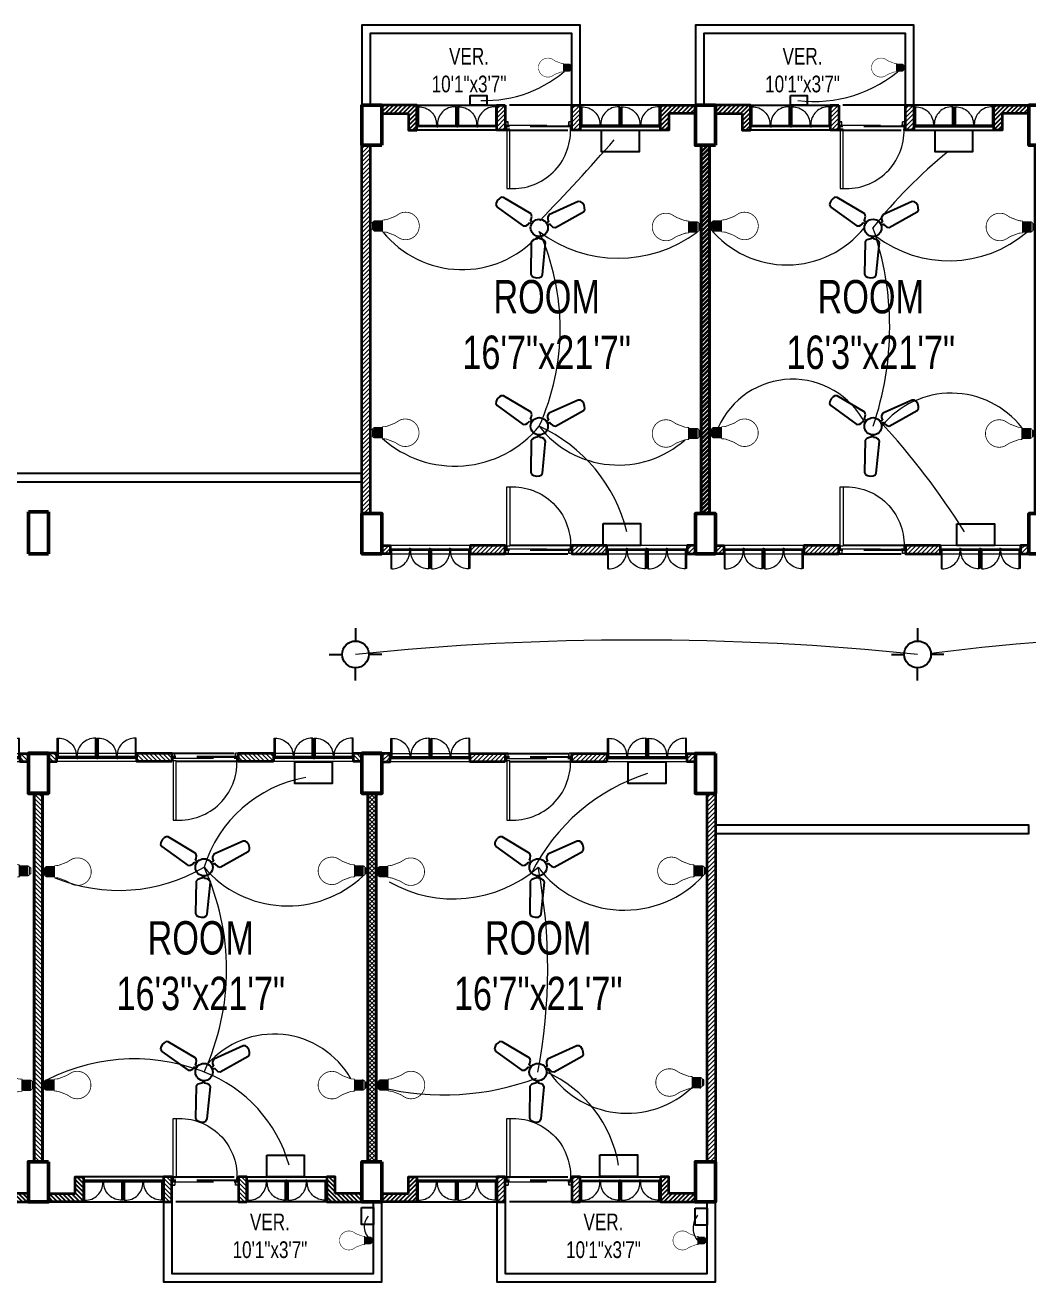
# Model space of a CAD drawing. Extents: x 0 to 3898, y 0 to 1781.
# Drawn here: x 1537 to 2138, y 0 to 754 of the extents above; entities that cross this region are included whole.
import ezdxf

# ---------------------------------------------------------------- set-up
doc = ezdxf.new("R2010")
doc.units = 0
doc.header["$LTSCALE"] = 10
doc.linetypes.add('DASHED2', pattern=[0.375, 0.25, -0.125])
for name, color, linetype, lineweight in [('A-TEXT', 7, 'Continuous', 5), ('ar-DOOR-WOOD', 44, 'Continuous', 0), ('column', 1, 'Continuous', 50), ('e conduit 1', 90, 'Continuous', 5), ('e conduit 2', 210, 'Continuous', 5), ('Main Wall', 250, 'Continuous', 13)]:
    doc.layers.add(name, color=color, linetype=linetype, lineweight=lineweight)
doc.layers.add('hatch brick', color=32, linetype='Continuous', lineweight=0, transparency=0.4)
doc.styles.add('SIMPLE', font='romantic.ttf')
pattern_1 = [(45, (0, 0), (-1.3258252147, 1.3258252147), [])]
pattern_2 = [(45, (-53853.5333, -18641.9185), (-1.325825215, 1.325825215), [])]
pattern_3 = [(45, (-1496551.3946, -132528.2005), (-1.3258252147, 1.3258252147), [])]

# ---------------------------------------------------------------- blocks, each defined once
blk = doc.blocks.new('DOOR_45')
at = {"layer": 'ar-DOOR-WOOD'}
for p, q in [((-11008.75, 15426.44), (-11008.75, 15424.44)), ((-10968.75, 15426.44), (-11008.75, 15426.44)), ((-10968.75, 15427.44), (-10963.75, 15427.44)), ((-10968.75, 15427.44), (-10968.75, 15426.44)), ((-10968.75, 15424.44), (-10968.75, 15426.44)), ((-10968.75, 15426.44), (-10966.75, 15426.44)), ((-10966.75, 15426.44), (-10966.75, 15425.44)), ((-10966.75, 15425.44), (-10963.75, 15425.44)), ((-10963.75, 15427.44), (-10963.75, 15425.44)), ((-11008.75, 15424.44), (-10968.75, 15424.44)), ((-10968.75, 15382.44), (-10968.75, 15383.44)), ((-10968.75, 15383.44), (-10966.75, 15383.44)), ((-10968.75, 15382.44), (-10963.75, 15382.44)), ((-10966.75, 15384.44), (-10963.75, 15384.44)), ((-10966.75, 15383.44), (-10966.75, 15384.44)), ((-10963.75, 15382.44), (-10963.75, 15384.44))]:
    blk.add_line(p, q, dxfattribs=at)
for points in [[(-10968.75, 15426.44), (-11008.75, 15426.44), (-11008.75, 15424.44), (-10968.75, 15424.44)], [(-10963.75, 15427.44), (-10968.75, 15427.44), (-10968.75, 15426.44), (-10966.75, 15426.44), (-10966.75, 15425.44), (-10963.75, 15425.44)], [(-10968.75, 15383.44), (-10968.75, 15382.44), (-10963.75, 15382.44), (-10963.75, 15384.44), (-10966.75, 15384.44), (-10966.75, 15383.44)]]:
    blk.add_lwpolyline(points, close=True, dxfattribs=at)
blk.add_arc((-10969.89, 15422.35), 38.92, 176.90834, 271.67702, dxfattribs=at)
blk = doc.blocks.new('DOOR_40')
at = {"layer": 'ar-DOOR-WOOD'}
for p, q in [((-11029.1, 15421.4), (-11064.1, 15421.4)), ((-11064.1, 15421.4), (-11064.1, 15419.4)), ((-11064.1, 15419.4), (-11029.1, 15419.4)), ((-11029.1, 15422.4), (-11024.1, 15422.4)), ((-11029.1, 15422.4), (-11029.1, 15421.4)), ((-11029.1, 15419.4), (-11029.1, 15421.4)), ((-11029.1, 15421.4), (-11027.1, 15421.4)), ((-11027.1, 15421.4), (-11027.1, 15420.4)), ((-11027.1, 15420.4), (-11024.1, 15420.4)), ((-11024.1, 15422.4), (-11024.1, 15420.4)), ((-11029.1, 15383.4), (-11027.1, 15383.4)), ((-11029.1, 15382.4), (-11029.1, 15383.4)), ((-11029.1, 15382.4), (-11024.1, 15382.4)), ((-11027.1, 15383.4), (-11027.1, 15384.4)), ((-11027.1, 15384.4), (-11024.1, 15384.4)), ((-11024.1, 15382.4), (-11024.1, 15384.4))]:
    blk.add_line(p, q, dxfattribs=at)
blk.add_arc((-11029.4, 15418.2), 34.8, 178.03, 270.3561, dxfattribs=at)
blk = doc.blocks.new('room 1')
h = blk.add_hatch()
h.set_pattern_fill('ANSI31', color=256, scale=15)
h.set_pattern_definition(pattern_1)
h.paths.add_polyline_path([(1498318.01, 133229.01), (1498318.01, 133219.01), (1498323.01, 133219.01), (1498323.01, 133234.01), (1498302.01, 133234.01), (1498302.01, 133229.01), (1498302.01, 133229.01)])
h = blk.add_hatch()
h.set_pattern_fill('ANSI31', color=256, scale=15)
h.set_pattern_definition(pattern_1)
h.paths.add_polyline_path([(1498474.01, 133229.01), (1498474.01, 133219.01), (1498469.01, 133219.01), (1498469.01, 133234.01), (1498490.01, 133234.01), (1498490.01, 133229.01), (1498490.01, 133229.01)])
at = {"layer": 'hatch brick'}
h = blk.add_hatch(dxfattribs=at)
h.set_pattern_fill('ANSI31', color=256, scale=15)
h.set_pattern_definition([(45, (69, 2), (-1.3258252147, 1.3258252147), [])])
h.paths.add_polyline_path([(1498376.01, 133234.01), (1498376.01, 133219.01), (1498376.01, 133219.01), (1498371.01, 133219.01), (1498371.01, 133234.01)])
h = blk.add_hatch(dxfattribs=at)
h.set_pattern_fill('ANSI31', color=256, scale=15)
h.set_pattern_definition([(45, (114, 2), (-1.3258252147, 1.3258252147), [])])
h.paths.add_polyline_path([(1498421.01, 133234.01), (1498421.01, 133219.01), (1498421.01, 133219.01), (1498416.01, 133219.01), (1498416.01, 133234.01)])
h = blk.add_hatch(dxfattribs=at)
h.set_pattern_fill('ANSI31', color=256, scale=15)
h.set_pattern_definition(pattern_1)
h.paths.add_polyline_path([(1498298.51, 132989.01), (1498293.51, 132989.01), (1498293.51, 133210.01), (1498298.51, 133210.01)])
h = blk.add_hatch(dxfattribs=at)
h.set_pattern_fill('ANSI31', color=256, scale=15)
h.set_pattern_definition(pattern_1)
h.paths.add_polyline_path([(1498493.51, 132989.01), (1498498.51, 132989.01), (1498498.51, 133210.01), (1498493.51, 133210.01)])
h = blk.add_hatch(dxfattribs=at)
h.set_pattern_fill('ANSI31', color=256, scale=15)
h.set_pattern_definition([(45, (-14.5, 0), (-1.3258252147, 1.3258252147), [])])
h.paths.add_polyline_path([(1498302.01, 132970.01), (1498307.01, 132970.01), (1498307.01, 132965.01), (1498302.01, 132965.01)])
h = blk.add_hatch(dxfattribs=at)
h.set_pattern_fill('ANSI31', color=256, scale=15)
h.set_pattern_definition([(45, (-5, -252), (-1.3258252147, 1.3258252147), [])])
h.paths.add_polyline_path([(1498376.01, 132970.01), (1498355.01, 132970.01), (1498355.01, 132965.01), (1498376.01, 132965.01)])
h = blk.add_hatch(dxfattribs=at)
h.set_pattern_fill('ANSI31', color=256, scale=15)
h.set_pattern_definition([(45, (1.2113, 4e-09), (-1.3258252147, 1.3258252147), [])])
h.paths.add_polyline_path([(1498437.01, 132970.01), (1498416.01, 132970.01), (1498416.01, 132965.01), (1498437.01, 132965.01)])
h = blk.add_hatch(dxfattribs=at)
h.set_pattern_fill('ANSI31', color=256, scale=15)
h.set_pattern_definition(pattern_1)
h.paths.add_polyline_path([(1498490.01, 132970.01), (1498485.01, 132970.01), (1498485.01, 132965.01), (1498490.01, 132965.01)])
for points in [[(1498323.01, 133234.01), (1498371.01, 133234.01), (1498371.01, 133219.01), (1498323.01, 133219.01)], [(1498469.01, 133234.01), (1498421.01, 133234.01), (1498421.01, 133219.01), (1498469.01, 133219.01)]]:
    blk.add_lwpolyline(points, close=True)
at = {"linetype": 'DASHED2', "ltscale": 15}
for points in [[(1498376.01, 133219.01), (1498416.01, 133219.01), (1498416.01, 133234.01), (1498376.01, 133234.01)], [(1498376.01, 132965.01), (1498416.01, 132965.01), (1498416.01, 132970.01), (1498376.01, 132970.01)]]:
    blk.add_lwpolyline(points, close=True, dxfattribs=at)
at = {"layer": 'Main Wall', "color": 1, "lineweight": 50}
for points in [[(1498302.01, 133210.01), (1498290.01, 133210.01), (1498290.01, 133234.01), (1498302.01, 133234.01), (1498302.01, 133210.01)], [(1498502.01, 133210.01), (1498490.01, 133210.01), (1498490.01, 133234.01), (1498502.01, 133234.01), (1498502.01, 133210.01)], [(1498302.01, 132965.01), (1498290.01, 132965.01), (1498290.01, 132989.01), (1498302.01, 132989.01), (1498302.01, 132965.01)], [(1498502.01, 132965.01), (1498490.01, 132965.01), (1498490.01, 132989.01), (1498502.01, 132989.01), (1498502.01, 132965.01)]]:
    blk.add_lwpolyline(points, dxfattribs=at)
at = {"layer": 'Main Wall', "lineweight": 35}
for points in [[(1498318.01, 133229.01), (1498318.01, 133219.01), (1498323.01, 133219.01), (1498323.01, 133234.01), (1498302.01, 133234.01), (1498302.01, 133229.01), (1498302.01, 133229.01), (1498302.01, 133229.01), (1498318.01, 133229.01)], [(1498474.01, 133229.01), (1498474.01, 133219.01), (1498469.01, 133219.01), (1498469.01, 133234.01), (1498490.01, 133234.01), (1498490.01, 133229.01), (1498490.01, 133229.01), (1498490.01, 133229.01), (1498474.01, 133229.01)], [(1498376.01, 132970.01), (1498376.01, 132970.01), (1498355.01, 132970.01), (1498355.01, 132965.01), (1498376.01, 132965.01), (1498376.01, 132970.01)]]:
    blk.add_lwpolyline(points, dxfattribs=at)
for points in [[(1498376.01, 133234.01), (1498376.01, 133219.01), (1498376.01, 133219.01), (1498376.01, 133219.01), (1498371.01, 133219.01), (1498371.01, 133234.01)], [(1498421.01, 133234.01), (1498421.01, 133219.01), (1498421.01, 133219.01), (1498421.01, 133219.01), (1498416.01, 133219.01), (1498416.01, 133234.01)], [(1498298.51, 132989.01), (1498293.51, 132989.01), (1498293.51, 133210.01), (1498298.51, 133210.01)], [(1498493.51, 132989.01), (1498498.51, 132989.01), (1498498.51, 133210.01), (1498493.51, 133210.01)], [(1498302.01, 132970.01), (1498307.01, 132970.01), (1498307.01, 132965.01), (1498302.01, 132965.01)], [(1498437.01, 132970.01), (1498416.01, 132970.01), (1498416.01, 132965.01), (1498437.01, 132965.01)], [(1498490.01, 132970.01), (1498485.01, 132970.01), (1498485.01, 132965.01), (1498490.01, 132965.01)]]:
    blk.add_lwpolyline(points, close=True, dxfattribs=at)
at = {"layer": 'Main Wall', "color": 150}
for points in [[(1498371.01, 133221.01), (1498323.61, 133221.01), (1498323.61, 133222.01), (1498371.01, 133222.01)], [(1498371.01, 133221.01), (1498323.61, 133221.01), (1498323.61, 133221.51), (1498371.01, 133221.51)], [(1498421.01, 133221.01), (1498468.41, 133221.01), (1498468.41, 133222.01), (1498421.01, 133222.01)], [(1498421.01, 133221.01), (1498468.41, 133221.01), (1498468.41, 133221.51), (1498421.01, 133221.51)], [(1498307.01, 132968.01), (1498354.41, 132968.01), (1498354.41, 132967.01), (1498307.01, 132967.01)], [(1498307.01, 132968.01), (1498354.41, 132968.01), (1498354.41, 132967.51), (1498307.01, 132967.51)], [(1498437.61, 132968.01), (1498484.41, 132968.01), (1498484.41, 132967.01), (1498437.61, 132967.01)], [(1498437.61, 132968.01), (1498484.41, 132968.01), (1498484.41, 132967.51), (1498437.61, 132967.51)]]:
    blk.add_lwpolyline(points, close=True, dxfattribs=at)
at = {"layer": 'Main Wall', "color": 150, "linetype": 'DASHED2', "ltscale": 10}
for points in [[(1498376.01, 133222.01), (1498416.01, 133222.01), (1498416.01, 133221.01), (1498376.01, 133221.01)], [(1498376.01, 133222.01), (1498416.01, 133222.01), (1498416.01, 133221.51), (1498376.01, 133221.51)], [(1498376.01, 132968.01), (1498416.01, 132968.01), (1498416.01, 132967.01), (1498376.01, 132967.01)], [(1498376.01, 132968.01), (1498416.01, 132968.01), (1498416.01, 132967.51), (1498376.01, 132967.51)]]:
    blk.add_lwpolyline(points, close=True, dxfattribs=at)
at = {"layer": 'Main Wall'}
for points in [[(1498307.01, 132965.01), (1498355.01, 132965.01), (1498355.01, 132970.01), (1498307.01, 132970.01)], [(1498437.01, 132965.01), (1498485.01, 132965.01), (1498485.01, 132970.01), (1498437.01, 132970.01)]]:
    blk.add_lwpolyline(points, close=True, dxfattribs=at)
at = {"layer": 'Main Wall', "extrusion": (0, 0, -1)}
for name, p, xscale, yscale, zscale, rotation in [('DOOR_40', (-1502949.75, 129913.77), 0.2999999999999545, 0.2999999999999545, -0.2999999999999545, 270), ('DOOR_40', (-1502973.75, 129913.77), 0.2999999999999545, 0.2999999999999545, -0.2999999999999545, 270), ('DOOR_40', (-1493818.28, 129913.77), -0.2999999999999545, 0.2999999999999545, -0.2999999999999545, 90), ('DOOR_40', (-1493842.28, 129913.77), -0.2999999999999545, 0.2999999999999545, -0.2999999999999545, 90), ('DOOR_45', (-1512089.3, 142969.57), -0.8888888888889142, 0.8888888888889142, -0.8888888888889142, 270), ('DOOR_45', (-1512089.3, 123219.46), 0.8888888888889142, 0.8888888888889142, -0.8888888888889142, 270), ('DOOR_40', (-1493704.28, 136275.25), 0.2999999999999545, 0.2999999999999545, -0.2999999999999545, 90), ('DOOR_40', (-1493728.28, 136275.25), 0.2999999999999545, 0.2999999999999545, -0.2999999999999545, 90), ('DOOR_40', (-1493834.28, 136275.25), 0.2999999999999545, 0.2999999999999545, -0.2999999999999545, 90), ('DOOR_40', (-1493858.28, 136275.25), 0.2999999999999545, 0.2999999999999545, -0.2999999999999545, 90)]:
    blk.add_blockref(name, p, dxfattribs=dict(at, xscale=xscale, yscale=yscale, zscale=zscale, rotation=rotation))
at = {"layer": 'Main Wall'}
for p, xscale, yscale, zscale, rotation in [((1493720.28, 129913.77), 0.2999999999999545, 0.2999999999999545, 0.2999999999999545, 270), ((1493744.28, 129913.77), 0.2999999999999545, 0.2999999999999545, 0.2999999999999545, 270), ((1503047.75, 129913.77), -0.2999999999999545, 0.2999999999999545, 0.2999999999999546, 90), ((1503071.75, 129913.77), -0.2999999999999545, 0.2999999999999545, 0.2999999999999546, 90), ((1502933.75, 136275.25), 0.2999999999999546, 0.2999999999999546, 0.2999999999999546, 90), ((1502957.75, 136275.25), 0.2999999999999546, 0.2999999999999546, 0.2999999999999546, 90), ((1503063.75, 136275.25), 0.2999999999999546, 0.2999999999999546, 0.2999999999999546, 90), ((1503087.75, 136275.25), 0.2999999999999546, 0.2999999999999546, 0.2999999999999546, 90)]:
    blk.add_blockref('DOOR_40', p, dxfattribs=dict(at, xscale=xscale, yscale=yscale, zscale=zscale, rotation=rotation))
blk = doc.blocks.new('LED')
for p, q in [((-12.1, -25.6), (11.9, -25.6)), ((-11.6, -7.7), (11.7, -7.7)), ((-11.6, -11), (11.7, -9.6)), ((-11.6, -13.3), (11.7, -11.8)), ((-11.5, -15.5), (11.8, -14.1)), ((-11.3, -17.8), (11.9, -16.3)), ((-11.2, -20), (12.1, -18.6)), ((-11.2, -22.2), (12.1, -20.8)), ((-11.2, -24.5), (12.1, -23.1))]:
    blk.add_line(p, q)
at = {"lineweight": 9}
blk.add_line((7.8, -3.1), (-7.8, -3.1), dxfattribs=at)
for points, const_width in [([(5.3, 0), (5.4, 0), (5.7, 0), (6.1, -0.1), (6.6, -0.3), (7, -0.6), (7.2, -0.9), (7.4, -1.2), (7.5, -1.5), (7.7, -2), (7.7, -2.5), (7.8, -3.1), (7.7, -2.5), (7.7, -2), (7.5, -1.5), (7.4, -1.2), (7.2, -0.9), (7, -0.6), (6.6, -0.3), (6.1, -0.1), (5.7, 0), (5.4, 0), (5.3, 0), (-5.3, 0), (-5.4, 0), (-5.5, 0), (-5.8, 0), (-6.1, -0.1), (-6.4, -0.2), (-6.7, -0.5), (-7, -0.7), (-7.3, -1.1), (-7.6, -1.7), (-7.7, -2.3), (-7.8, -3.1), (-7.8, -3.1), (-7.9, -3.2), (-8.1, -3.2), (-8.3, -3.3), (-8.9, -3.6), (-9.6, -4.1), (-10.3, -4.7), (-11, -5.4), (-11.2, -5.9), (-11.4, -6.4), (-11.6, -7), (-11.6, -7.7), (-12.2, -7.7), (-12.1, -26)], 2), ([(-5.3, 0), (-5.4, 0), (-5.5, 0), (-5.8, 0), (-6.1, -0.1), (-6.4, -0.2), (-6.7, -0.5), (-7, -0.7), (-7.3, -1.1), (-7.6, -1.7), (-7.7, -2.3), (-7.8, -3.1)], 1), ([(-0.1, -111.1), (-0.2, -111.1), (-1, -111.1), (-1.8, -111.1), (-2.6, -111.1), (-3.4, -111), (-4.2, -110.9), (-5, -110.8), (-5.8, -110.6), (-6.6, -110.5), (-7.4, -110.3), (-8.1, -110.1), (-8.9, -109.9), (-9.6, -109.7), (-10.4, -109.5), (-11.1, -109.2), (-11.8, -108.9), (-12.5, -108.7), (-13.2, -108.3), (-13.9, -108), (-14.6, -107.7), (-15.3, -107.3), (-16, -106.9), (-16.6, -106.6), (-17.3, -106.2), (-17.9, -105.7), (-18.5, -105.3), (-19.2, -104.8), (-19.8, -104.4), (-20.4, -103.9), (-20.9, -103.4), (-21.5, -102.9), (-22.1, -102.4), (-22.6, -101.9), (-23.1, -101.3), (-23.7, -100.8), (-24.2, -100.2), (-24.6, -99.6), (-25.1, -99), (-25.6, -98.4), (-26, -97.8), (-26.5, -97.2), (-26.9, -96.5), (-27.3, -95.9), (-27.7, -95.2), (-28.1, -94.6), (-28.4, -93.9), (-28.8, -93.2), (-29.1, -92.5), (-29.4, -91.8), (-29.7, -91.1), (-30, -90.4), (-30.2, -89.6), (-30.5, -88.9), (-30.7, -88.1), (-30.9, -87.4), (-31.1, -86.6), (-31.2, -85.9), (-31.4, -85.1), (-31.5, -84.3), (-31.6, -83.5), (-31.7, -82.7), (-31.8, -81.9), (-31.8, -81.1), (-31.9, -80.3), (-31.9, -79.5), (-31.9, -78.2), (-31.8, -77), (-31.7, -75.8), (-31.5, -74.6), (-31.3, -73.4), (-31.1, -72.2), (-30.8, -71.1), (-30.4, -69.9), (-30, -68.8), (-29.6, -67.7), (-29.2, -66.6), (-22.1, -55), (-14.6, -35.3), (-14.1, -29.7), (-14.1, -27.1), (-12.1, -25.6)], 1.8), ([(-0.1, -111.1), (0, -111.1), (0.8, -111.1), (1.6, -111.1), (2.5, -111.1), (3.3, -111), (4, -110.9), (4.8, -110.8), (5.6, -110.6), (6.4, -110.5), (7.2, -110.3), (7.9, -110.1), (8.7, -109.9), (9.4, -109.7), (10.2, -109.5), (10.9, -109.2), (11.6, -108.9), (12.3, -108.7), (13, -108.3), (13.7, -108), (14.4, -107.7), (15.1, -107.3), (15.8, -106.9), (16.4, -106.6), (17.1, -106.2), (17.7, -105.7), (18.3, -105.3), (19, -104.8), (19.6, -104.4), (20.2, -103.9), (20.7, -103.4), (21.3, -102.9), (21.9, -102.4), (22.4, -101.9), (22.9, -101.3), (23.5, -100.8), (24, -100.2), (24.5, -99.6), (24.9, -99), (25.4, -98.4), (25.8, -97.8), (26.3, -97.2), (26.7, -96.5), (27.1, -95.9), (27.5, -95.2), (27.9, -94.6), (28.2, -93.9), (28.6, -93.2), (28.9, -92.5), (29.2, -91.8), (29.5, -91.1), (29.8, -90.4), (30, -89.6), (30.3, -88.9), (30.5, -88.1), (30.7, -87.4), (30.9, -86.6), (31, -85.9), (31.2, -85.1), (31.3, -84.3), (31.4, -83.5), (31.5, -82.7), (31.6, -81.9), (31.6, -81.1), (31.7, -80.3), (31.7, -79.5), (31.7, -78.2), (31.6, -77), (31.5, -75.8), (31.3, -74.6), (31.1, -73.4), (30.9, -72.2), (30.6, -71.1), (30.2, -69.9), (29.9, -68.8), (29.4, -67.7), (29, -66.6), (21.9, -55), (14.4, -35.3), (13.9, -29.7), (13.9, -27.1), (11.9, -25.6)], 1.8), ([(11.9, -26.1), (11.9, -7.7), (11.7, -7.7), (11.6, -7), (11.4, -6.4), (11.2, -5.9), (11, -5.4), (10.3, -4.7), (9.6, -4.1), (8.9, -3.6), (8.3, -3.3), (7.9, -3.2), (7.8, -3.1), (7.8, -3.1)], 2)]:
    blk.add_lwpolyline(points, dxfattribs=dict(const_width=const_width))
at = {"color": 7, "lineweight": 20}
blk.add_open_spline([(-9.8, -25.6), (-9.8, -25.6), (9.4, -25.6), (9.4, -25.6)], degree=3, dxfattribs=at)
blk = doc.blocks.new('6')
at = {"color": 7}
for p, q in [((3268, -2243), (3260, -2275)), ((3260, -2275), (3351, -2687)), ((3285, -2228), (3268, -2243)), ((3322, -2211), (3285, -2228)), ((3359, -2211), (3322, -2211)), ((3387, -2215), (3359, -2211)), ((3407, -2236), (3387, -2215)), ((3533, -2638), (3407, -2236)), ((3351, -2687), (3378, -2709)), ((3378, -2709), (3403, -2714)), ((3403, -2714), (3440, -2709)), ((3440, -2709), (3450, -2742)), ((3468, -2701), (3489, -2690)), ((3477, -2735), (3468, -2701)), ((3489, -2690), (3518, -2669)), ((3518, -2669), (3533, -2638)), ((3291, -2913), (3005, -3223)), ((3325, -2910), (3291, -2913)), ((3357, -2925), (3325, -2910)), ((3378, -2938), (3357, -2925)), ((3403, -2913), (3378, -2938)), ((3399, -2958), (3423, -2933)), ((3422, -2988), (3399, -2958)), ((3594, -2888), (3628, -2897)), ((3635, -2869), (3601, -2861)), ((3628, -2897), (3627, -2922)), ((3627, -2922), (3631, -2958)), ((3631, -2958), (3650, -2985)), ((3649, -2835), (3635, -2869)), ((3666, -2816), (3649, -2835)), ((3699, -2804), (3666, -2816)), ((4101, -2931), (3699, -2804)), ((4124, -2954), (4101, -2931)), ((4129, -2976), (4124, -2954)), ((3113, -3331), (3424, -3046)), ((3429, -3011), (3422, -2988)), ((3424, -3046), (3429, -3011)), ((3650, -2985), (4061, -3078)), ((4061, -3078), (4089, -3071)), ((4089, -3071), (4107, -3048)), ((4107, -3048), (4125, -3016)), ((4125, -3016), (4129, -2976)), ((3005, -3223), (2997, -3251)), ((2997, -3251), (3008, -3278)), ((3008, -3278), (3026, -3309)), ((3026, -3309), (3059, -3333)), ((3059, -3333), (3081, -3340)), ((3081, -3340), (3113, -3331))]:
    blk.add_line(p, q, dxfattribs=at)
blk.add_circle((3491, -2846), 113, dxfattribs=at)

msp = doc.modelspace()

# ---------------------------------------------------------------- hatches: boundary and pattern name
h = msp.add_hatch()
h.set_pattern_fill('ANSI31', color=256, scale=15)
h.set_pattern_definition(pattern_3)
h.paths.add_polyline_path([(1766.62, 700.81), (1766.62, 690.81), (1771.62, 690.81), (1771.62, 705.81), (1750.62, 705.81), (1750.62, 700.81), (1750.62, 700.81)])
h = msp.add_hatch()
h.set_pattern_fill('ANSI31', color=256, scale=15)
h.set_pattern_definition(pattern_3)
h.paths.add_polyline_path([(1922.62, 700.81), (1922.62, 690.81), (1917.62, 690.81), (1917.62, 705.81), (1938.62, 705.81), (1938.62, 700.81), (1938.62, 700.81)])
h = msp.add_hatch()
h.set_pattern_fill('ANSI31', color=256, scale=15)
h.set_pattern_definition(pattern_2)
h.paths.add_polyline_path([(1766.62, 53.06), (1766.62, 63.06), (1771.62, 63.06), (1771.62, 48.06), (1750.62, 48.06), (1750.62, 53.06), (1750.62, 53.06)])
h = msp.add_hatch()
h.set_pattern_fill('ANSI31', color=256, scale=15)
h.set_pattern_definition(pattern_2)
h.paths.add_polyline_path([(1922.62, 53.06), (1922.62, 63.06), (1917.62, 63.06), (1917.62, 48.06), (1938.62, 48.06), (1938.62, 53.06), (1938.62, 53.06)])
at = {"layer": 'hatch brick'}
h = msp.add_hatch(dxfattribs=at)
h.set_pattern_fill('ANSI31', color=256, scale=15)
h.set_pattern_definition([(45, (-1496482.3946, -132526.2005), (-1.3258252147, 1.3258252147), [])])
h.paths.add_polyline_path([(1824.62, 705.81), (1824.62, 690.81), (1824.62, 690.81), (1819.62, 690.81), (1819.62, 705.81)])
h = msp.add_hatch(dxfattribs=at)
h.set_pattern_fill('ANSI31', color=256, scale=15)
h.set_pattern_definition([(45, (-1496437.3946, -132526.2005), (-1.3258252147, 1.3258252147), [])])
h.paths.add_polyline_path([(1869.62, 705.81), (1869.62, 690.81), (1869.62, 690.81), (1864.62, 690.81), (1864.62, 705.81)])
h = msp.add_hatch(dxfattribs=at)
h.set_pattern_fill('ANSI31', color=256, scale=15)
h.set_pattern_definition([(45, (-1496554.8946, -132528.2005), (-1.3258252147, 1.3258252147), [])])
h.paths.add_polyline_path([(1743.62, 460.81), (1738.62, 460.81), (1738.62, 681.81), (1743.62, 681.81)])
h = msp.add_hatch(dxfattribs=at)
h.set_pattern_fill('ANSI31', color=256, scale=15)
h.set_pattern_definition(pattern_3)
h.paths.add_polyline_path([(1942.12, 460.81), (1947.12, 460.81), (1947.12, 681.81), (1942.12, 681.81)])
h = msp.add_hatch(dxfattribs=at)
h.set_pattern_fill('ANSI31', color=256, scale=15)
h.set_pattern_definition([(45, (-1496565.8946, -132528.2005), (-1.3258252147, 1.3258252147), [])])
h.paths.add_polyline_path([(1750.62, 441.81), (1755.62, 441.81), (1755.62, 436.81), (1750.62, 436.81)])
h = msp.add_hatch(dxfattribs=at)
h.set_pattern_fill('ANSI31', color=256, scale=15)
h.set_pattern_definition([(45, (-1496556.3946, -132780.2005), (-1.3258252147, 1.3258252147), [])])
h.paths.add_polyline_path([(1824.62, 441.81), (1803.62, 441.81), (1803.62, 436.81), (1824.62, 436.81)])
h = msp.add_hatch(dxfattribs=at)
h.set_pattern_fill('ANSI31', color=256, scale=15)
h.set_pattern_definition([(45, (-1496550.1833, -132528.2005), (-1.3258252147, 1.3258252147), [])])
h.paths.add_polyline_path([(1885.62, 441.81), (1864.62, 441.81), (1864.62, 436.81), (1885.62, 436.81)])
h = msp.add_hatch(dxfattribs=at)
h.set_pattern_fill('ANSI31', color=256, scale=15)
h.set_pattern_definition(pattern_3)
h.paths.add_polyline_path([(1938.62, 441.81), (1933.62, 441.81), (1933.62, 436.81), (1938.62, 436.81)])
h = msp.add_hatch(dxfattribs=at)
h.set_pattern_fill('ANSI31', color=256, scale=15)
h.set_pattern_definition([(45, (-53868.0333, -18641.9185), (-1.325825215, 1.325825215), [])])
h.paths.add_polyline_path([(1750.62, 312.06), (1755.62, 312.06), (1755.62, 317.06), (1750.62, 317.06)])
h = msp.add_hatch(dxfattribs=at)
h.set_pattern_fill('ANSI31', color=256, scale=15)
h.set_pattern_definition([(45, (-53858.5333, -18893.9185), (-1.325825215, 1.325825215), [])])
h.paths.add_polyline_path([(1824.62, 312.06), (1803.62, 312.06), (1803.62, 317.06), (1824.62, 317.06)])
h = msp.add_hatch(dxfattribs=at)
h.set_pattern_fill('ANSI31', color=256, scale=15)
h.set_pattern_definition([(45, (-53852.322, -18641.9185), (-1.325825215, 1.325825215), [])])
h.paths.add_polyline_path([(1885.62, 312.06), (1864.62, 312.06), (1864.62, 317.06), (1885.62, 317.06)])
h = msp.add_hatch(dxfattribs=at)
h.set_pattern_fill('ANSI31', color=256, scale=15)
h.set_pattern_definition(pattern_2)
h.paths.add_polyline_path([(1938.62, 312.06), (1933.62, 312.06), (1933.62, 317.06), (1938.62, 317.06)])
h = msp.add_hatch(dxfattribs=at)
h.set_pattern_fill('ANSI31', color=256, scale=15)
h.set_pattern_definition(pattern_2)
h.paths.add_polyline_path([(1747.12, 293.06), (1742.12, 293.06), (1742.12, 72.06), (1747.12, 72.06)])
h = msp.add_hatch(dxfattribs=at)
h.set_pattern_fill('ANSI31', color=256, scale=15)
h.set_pattern_definition([(45, (-53850.0333, -18641.9185), (-1.325825215, 1.325825215), [])])
h.paths.add_polyline_path([(1945.62, 293.06), (1950.62, 293.06), (1950.62, 72.06), (1945.62, 72.06)])
h = msp.add_hatch(dxfattribs=at)
h.set_pattern_fill('ANSI31', color=256, scale=15)
h.set_pattern_definition([(45, (-53784.5333, -18639.9185), (-1.325825215, 1.325825215), [])])
h.paths.add_polyline_path([(1824.62, 48.06), (1824.62, 63.06), (1824.62, 63.06), (1819.62, 63.06), (1819.62, 48.06)])
h = msp.add_hatch(dxfattribs=at)
h.set_pattern_fill('ANSI31', color=256, scale=15)
h.set_pattern_definition([(45, (-53739.5333, -18639.9185), (-1.325825215, 1.325825215), [])])
h.paths.add_polyline_path([(1869.62, 48.06), (1869.62, 63.06), (1869.62, 63.06), (1864.62, 63.06), (1864.62, 48.06)])

# ---------------------------------------------------------------- linework, layer by layer
at = {"color": 30, "true_color": 0xf8991e}
for p, q in [((1734.81, 392.1), (1734.81, 384.41)), ((2071.89, 392.1), (2071.89, 384.41)), ((1719.08, 376.38), (1726.77, 376.38)), ((1750.53, 376.38), (1742.84, 376.38)), ((2056.17, 376.38), (2063.86, 376.38)), ((2087.61, 376.38), (2079.93, 376.38)), ((1734.81, 360.66), (1734.81, 368.34)), ((2071.89, 360.66), (2071.89, 368.34))]:
    msp.add_line(p, q, dxfattribs=at)
for points in [[(1869.62, 705.81), (1869.62, 753.81), (1738.62, 753.81), (1738.62, 705.81)], [(2069.62, 705.81), (2069.62, 753.81), (1938.62, 753.81), (1938.62, 705.81)], [(1864.62, 705.81), (1864.62, 748.81), (1743.62, 748.81), (1743.62, 705.81)], [(2064.62, 705.81), (2064.62, 748.81), (1943.62, 748.81), (1943.62, 705.81)], [(1619.62, 48.06), (1619.62, 0.06), (1750.62, 0.06), (1750.62, 48.06)], [(1624.62, 48.06), (1624.62, 5.06), (1745.62, 5.06), (1745.62, 48.06)], [(1819.62, 48.06), (1819.62, 0.06), (1950.62, 0.06), (1950.62, 48.06)], [(1824.62, 48.06), (1824.62, 5.06), (1945.62, 5.06), (1945.62, 48.06)]]:
    msp.add_lwpolyline(points)
at = {"color": 116, "true_color": 0x136734}
for points in [[(1803.59, 711.56), (1813.55, 711.56), (1813.55, 705.81), (1803.59, 705.81)], [(1995.62, 711.56), (2005.58, 711.56), (2005.58, 705.81), (1995.62, 705.81)], [(1882.37, 690.81), (1904.87, 690.81), (1904.87, 677.73), (1882.37, 677.73)], [(2082.37, 690.81), (2104.87, 690.81), (2104.87, 677.73), (2082.37, 677.73)], [(1883.26, 454.86), (1905.77, 454.86), (1905.77, 441.77), (1883.26, 441.77)], [(2095.49, 454.77), (2118, 454.77), (2118, 441.69), (2095.49, 441.69)], [(1698.37, 312.06), (1720.87, 312.06), (1720.87, 298.98), (1698.37, 298.98)], [(1898.37, 312.06), (1920.87, 312.06), (1920.87, 298.98), (1898.37, 298.98)], [(1681.54, 76.07), (1704.05, 76.07), (1704.05, 62.99), (1681.54, 62.99)], [(1881.33, 76.29), (1903.83, 76.29), (1903.83, 63.21), (1881.33, 63.21)], [(1738.38, 44.57), (1745.61, 44.57), (1745.61, 34.37), (1738.38, 34.37)], [(1938.41, 44.19), (1945.64, 44.19), (1945.64, 33.99), (1938.41, 33.99)]]:
    msp.add_lwpolyline(points, close=True, dxfattribs=at)
for points in [[(1771.62, 705.81), (1819.62, 705.81), (1819.62, 690.81), (1771.62, 690.81)], [(1917.62, 705.81), (1869.62, 705.81), (1869.62, 690.81), (1917.62, 690.81)], [(1350.62, 479.81), (1738.62, 479.81), (1738.62, 484.81), (1350.62, 484.81)], [(1950.62, 269), (2138.62, 269), (2138.62, 274), (1950.62, 274)], [(1771.62, 48.06), (1819.62, 48.06), (1819.62, 63.06), (1771.62, 63.06)], [(1917.62, 48.06), (1869.62, 48.06), (1869.62, 63.06), (1917.62, 63.06)]]:
    msp.add_lwpolyline(points, close=True)
at = {"linetype": 'DASHED2', "ltscale": 15}
for points in [[(1824.62, 690.81), (1864.62, 690.81), (1864.62, 705.81), (1824.62, 705.81)], [(1824.62, 436.81), (1864.62, 436.81), (1864.62, 441.81), (1824.62, 441.81)], [(1824.62, 317.06), (1864.62, 317.06), (1864.62, 312.06), (1824.62, 312.06)], [(1824.62, 63.06), (1864.62, 63.06), (1864.62, 48.06), (1824.62, 48.06)]]:
    msp.add_lwpolyline(points, close=True, dxfattribs=at)
at = {"color": 30, "true_color": 0xf8991e}
for centre in [(1734.81, 376.38), (2071.89, 376.38)]:
    msp.add_circle(centre, 8.03, dxfattribs=at)
at = {"layer": 'A-TEXT', "color": 18, "true_color": 0x000000}
for centre, radius, start, end in [((722.59, 1713.05), 1555.55, 316.19919, 318.63222), ((2264.32, 460.93), 278.19, 128.80205, 141.98602), ((1715.05, 571.62), 142.46, 335.80209, 24.1901), ((1873.16, 572.71), 182, 340.92512, 19.09655), ((1806.12, 427.54), 94.1, 13.81078, 65.60181), ((1714.29, 207.01), 455.87, 32.21034, 42.68344), ((1718.28, 225.94), 77.7, 99.84081, 162.94842), ((1945.5, 193.28), 117.22, 107.62817, 153.67128), ((1511.13, 187.31), 146.37, 335.19017, 24.80913), ((1524.07, 187.6), 326.02, 349.08977, 10.80661), ((1614.13, 47.41), 83.97, 15.60342, 69.16609), ((1818.93, 57.71), 74.67, 9.47196, 65.93042)]:
    msp.add_arc(centre, radius, start, end, dxfattribs=at)
at = {"layer": 'column', "ltscale": 2000}
for p, q in [((1538.62, 461.81), (1550.62, 461.81)), ((1538.62, 461.81), (1538.62, 436.81)), ((1538.62, 461.81), (1550.62, 461.81)), ((1538.62, 461.81), (1538.62, 436.81)), ((1550.62, 461.81), (1550.62, 436.81)), ((1550.62, 461.81), (1550.62, 436.81)), ((1550.62, 436.81), (1538.62, 436.81)), ((1550.62, 436.81), (1538.62, 436.81))]:
    msp.add_line(p, q, dxfattribs=at)
at = {"layer": 'e conduit 1', "color": 18, "true_color": 0x000000}
for centre, radius, start, end in [((1903.35, -1266.12), 1651.13, 84.14118, 95.85882), ((2241.66, -852.88), 1240.38, 82.32133, 97.4931)]:
    msp.add_arc(centre, radius, start, end, dxfattribs=at)
at = {"layer": 'e conduit 2', "color": 18, "true_color": 0x000000}
for centre, radius, start, end in [((1812.69, 781.62), 72.98, 267.8852, 313.14542), ((2010.17, 786.43), 78.4, 262.54846, 312.17817), ((1798.76, 668.38), 61.2, 219.12947, 317.76471), ((1892.55, 692.68), 78.67, 232.8184, 306.7366), ((1993.53, 669.27), 59.29, 219.16437, 321.55013), ((2090.67, 684.75), 72.28, 232.60455, 310.30839), ((1996.94, 492.68), 48.8, 27.26954, 156.0608), ((2092.06, 479.27), 53.81, 38.13852, 140.80764), ((1794.49, 554.57), 65.26, 228.14124, 320.69851), ((1892.5, 550.05), 60.1, 217.77747, 311.63186), ((1592.98, 335.58), 100.73, 247.57928, 300.42689), ((1694.12, 291.37), 65.82, 220.38909, 313.28463), ((1793.56, 307.16), 77.4, 240.19559, 310.97432), ((1895.95, 287.71), 64.7, 217.04801, 317.43057), ((1685.94, 95.62), 53.05, 29.58492, 138.69601), ((1602.17, 19.03), 114.76, 66.03646, 117.14265), ((1787.77, 270.14), 157.94, 256.28032, 290.59631), ((1897.72, 157.53), 56.38, 211.64915, 314.21561), ((1749.14, 33.16), 9.16, 136.43205, 244.03795), ((1948.82, 32.48), 11.59, 139.55365, 236.1399)]:
    msp.add_arc(centre, radius, start, end, dxfattribs=at)
at = {"layer": 'Main Wall', "color": 1, "lineweight": 50}
for points in [[(1750.62, 681.81), (1738.62, 681.81), (1738.62, 705.81), (1750.62, 705.81), (1750.62, 681.81)], [(1950.62, 681.81), (1938.62, 681.81), (1938.62, 705.81), (1950.62, 705.81), (1950.62, 681.81)], [(1750.62, 436.81), (1738.62, 436.81), (1738.62, 460.81), (1750.62, 460.81), (1750.62, 436.81)], [(1950.62, 436.81), (1938.62, 436.81), (1938.62, 460.81), (1950.62, 460.81), (1950.62, 436.81)], [(1750.62, 317.06), (1738.62, 317.06), (1738.62, 293.06), (1750.62, 293.06), (1750.62, 317.06)], [(1950.62, 317.06), (1938.62, 317.06), (1938.62, 293.06), (1950.62, 293.06), (1950.62, 317.06)], [(1750.62, 72.06), (1738.62, 72.06), (1738.62, 48.06), (1750.62, 48.06), (1750.62, 72.06)], [(1950.62, 72.06), (1938.62, 72.06), (1938.62, 48.06), (1950.62, 48.06), (1950.62, 72.06)]]:
    msp.add_lwpolyline(points, dxfattribs=at)
at = {"layer": 'Main Wall', "lineweight": 35}
for points in [[(1766.62, 700.81), (1766.62, 690.81), (1771.62, 690.81), (1771.62, 705.81), (1750.62, 705.81), (1750.62, 700.81), (1750.62, 700.81), (1750.62, 700.81), (1766.62, 700.81)], [(1922.62, 700.81), (1922.62, 690.81), (1917.62, 690.81), (1917.62, 705.81), (1938.62, 705.81), (1938.62, 700.81), (1938.62, 700.81), (1938.62, 700.81), (1922.62, 700.81)], [(1824.62, 441.81), (1824.62, 441.81), (1803.62, 441.81), (1803.62, 436.81), (1824.62, 436.81), (1824.62, 441.81)], [(1824.62, 312.06), (1824.62, 312.06), (1803.62, 312.06), (1803.62, 317.06), (1824.62, 317.06), (1824.62, 312.06)], [(1766.62, 53.06), (1766.62, 63.06), (1771.62, 63.06), (1771.62, 48.06), (1750.62, 48.06), (1750.62, 53.06), (1750.62, 53.06), (1750.62, 53.06), (1766.62, 53.06)], [(1922.62, 53.06), (1922.62, 63.06), (1917.62, 63.06), (1917.62, 48.06), (1938.62, 48.06), (1938.62, 53.06), (1938.62, 53.06), (1938.62, 53.06), (1922.62, 53.06)]]:
    msp.add_lwpolyline(points, dxfattribs=at)
for points in [[(1824.62, 705.81), (1824.62, 690.81), (1824.62, 690.81), (1824.62, 690.81), (1819.62, 690.81), (1819.62, 705.81)], [(1869.62, 705.81), (1869.62, 690.81), (1869.62, 690.81), (1869.62, 690.81), (1864.62, 690.81), (1864.62, 705.81)], [(1743.62, 460.81), (1738.62, 460.81), (1738.62, 681.81), (1743.62, 681.81)], [(1942.12, 460.81), (1947.12, 460.81), (1947.12, 681.81), (1942.12, 681.81)], [(1750.62, 441.81), (1755.62, 441.81), (1755.62, 436.81), (1750.62, 436.81)], [(1885.62, 441.81), (1864.62, 441.81), (1864.62, 436.81), (1885.62, 436.81)], [(1938.62, 441.81), (1933.62, 441.81), (1933.62, 436.81), (1938.62, 436.81)], [(1750.62, 312.06), (1755.62, 312.06), (1755.62, 317.06), (1750.62, 317.06)], [(1885.62, 312.06), (1864.62, 312.06), (1864.62, 317.06), (1885.62, 317.06)], [(1938.62, 312.06), (1933.62, 312.06), (1933.62, 317.06), (1938.62, 317.06)], [(1747.12, 293.06), (1742.12, 293.06), (1742.12, 72.06), (1747.12, 72.06)], [(1945.62, 293.06), (1950.62, 293.06), (1950.62, 72.06), (1945.62, 72.06)], [(1824.62, 48.06), (1824.62, 63.06), (1824.62, 63.06), (1824.62, 63.06), (1819.62, 63.06), (1819.62, 48.06)], [(1869.62, 48.06), (1869.62, 63.06), (1869.62, 63.06), (1869.62, 63.06), (1864.62, 63.06), (1864.62, 48.06)]]:
    msp.add_lwpolyline(points, close=True, dxfattribs=at)
at = {"layer": 'Main Wall', "color": 150}
for points in [[(1819.62, 692.81), (1772.22, 692.81), (1772.22, 693.81), (1819.62, 693.81)], [(1869.62, 692.81), (1917.02, 692.81), (1917.02, 693.81), (1869.62, 693.81)], [(1819.62, 692.81), (1772.22, 692.81), (1772.22, 693.31), (1819.62, 693.31)], [(1869.62, 692.81), (1917.02, 692.81), (1917.02, 693.31), (1869.62, 693.31)], [(1755.62, 439.81), (1803.02, 439.81), (1803.02, 438.81), (1755.62, 438.81)], [(1755.62, 439.81), (1803.02, 439.81), (1803.02, 439.31), (1755.62, 439.31)], [(1886.22, 439.81), (1933.02, 439.81), (1933.02, 438.81), (1886.22, 438.81)], [(1886.22, 439.81), (1933.02, 439.81), (1933.02, 439.31), (1886.22, 439.31)], [(1755.62, 314.06), (1803.02, 314.06), (1803.02, 315.06), (1755.62, 315.06)], [(1755.62, 314.06), (1803.02, 314.06), (1803.02, 314.56), (1755.62, 314.56)], [(1886.22, 314.06), (1933.02, 314.06), (1933.02, 315.06), (1886.22, 315.06)], [(1886.22, 314.06), (1933.02, 314.06), (1933.02, 314.56), (1886.22, 314.56)], [(1819.62, 61.06), (1772.22, 61.06), (1772.22, 60.06), (1819.62, 60.06)], [(1819.62, 61.06), (1772.22, 61.06), (1772.22, 60.56), (1819.62, 60.56)], [(1869.62, 61.06), (1917.02, 61.06), (1917.02, 60.06), (1869.62, 60.06)], [(1869.62, 61.06), (1917.02, 61.06), (1917.02, 60.56), (1869.62, 60.56)]]:
    msp.add_lwpolyline(points, close=True, dxfattribs=at)
at = {"layer": 'Main Wall', "color": 150, "linetype": 'DASHED2', "ltscale": 10}
for points in [[(1824.62, 693.81), (1864.62, 693.81), (1864.62, 692.81), (1824.62, 692.81)], [(1824.62, 693.81), (1864.62, 693.81), (1864.62, 693.31), (1824.62, 693.31)], [(1824.62, 439.81), (1864.62, 439.81), (1864.62, 438.81), (1824.62, 438.81)], [(1824.62, 439.81), (1864.62, 439.81), (1864.62, 439.31), (1824.62, 439.31)], [(1824.62, 314.06), (1864.62, 314.06), (1864.62, 315.06), (1824.62, 315.06)], [(1824.62, 314.06), (1864.62, 314.06), (1864.62, 314.56), (1824.62, 314.56)], [(1824.62, 60.06), (1864.62, 60.06), (1864.62, 61.06), (1824.62, 61.06)], [(1824.62, 60.06), (1864.62, 60.06), (1864.62, 60.56), (1824.62, 60.56)]]:
    msp.add_lwpolyline(points, close=True, dxfattribs=at)
at = {"layer": 'Main Wall'}
for points in [[(1755.62, 436.81), (1803.62, 436.81), (1803.62, 441.81), (1755.62, 441.81)], [(1885.62, 436.81), (1933.62, 436.81), (1933.62, 441.81), (1885.62, 441.81)], [(1755.62, 317.06), (1803.62, 317.06), (1803.62, 312.06), (1755.62, 312.06)], [(1885.62, 317.06), (1933.62, 317.06), (1933.62, 312.06), (1885.62, 312.06)]]:
    msp.add_lwpolyline(points, close=True, dxfattribs=at)

# ---------------------------------------------------------------- block references
at = {"color": 1}
for p, xscale, yscale, zscale, rotation in [((1864.45, 728.36), -0.1793349189005943, 0.1793349189005943, 0.1793349189005943, 269.9999999998945), ((2064.19, 728.36), -0.1793349189005943, 0.1793349189005943, 0.1793349189005943, 269.9999999998945), ((1744.26, 633.4), 0.2590482185936613, 0.2590482185936613, 0.2590482185936613, 90), ((1941.59, 632.79), -0.2590482185936613, 0.2590482185936613, 0.2590482185936613, 270), ((1947.54, 633.4), 0.2590482185936613, 0.2590482185936613, 0.2590482185936613, 90), ((2141.78, 632.79), -0.2590482185936613, 0.2590482185936613, 0.2590482185936613, 270), ((1744.11, 509.36), 0.2590482185936613, 0.2590482185936613, 0.2590482185936613, 90), ((1941.57, 508.91), -0.2590482185936613, 0.2590482185936613, 0.2590482185936613, 270), ((1947.52, 509.36), 0.2590482185936613, 0.2590482185936613, 0.2590482185936613, 90), ((2141.4, 508.91), -0.2590482185936613, 0.2590482185936613, 0.2590482185936613, 270), ((1540.18, 246.61), -0.2590482185936613, 0.2590482185936613, 0.2590482185936613, 270), ((1547.53, 246.11), 0.2590482185936613, 0.2590482185936613, 0.2590482185936613, 90), ((1741.23, 246.61), -0.2590482185936613, 0.2590482185936613, 0.2590482185936613, 270), ((1747.39, 246.11), 0.2590482185936613, 0.2590482185936613, 0.2590482185936613, 90), ((1944.81, 246.61), -0.2590482185936613, 0.2590482185936613, 0.2590482185936613, 270), ((1541.79, 118.05), -0.2590482185936613, 0.2590482185936613, 0.2590482185936613, 269.9999999998945), ((1547.33, 118.13), 0.2590482185936613, 0.2590482185936613, 0.2590482185936613, 90), ((1741.21, 118.08), -0.2590482185936613, 0.2590482185936613, 0.2590482185936613, 269.9999999998945), ((1747.56, 118.13), 0.2590482185936613, 0.2590482185936613, 0.2590482185936613, 90), ((1943.67, 119.65), -0.2590482185936613, 0.2590482185936613, 0.2590482185936613, 269.9999999998945), ((1745.13, 24.92), -0.1793349189005943, 0.1793349189005943, 0.1793349189005943, 269.9999999998945), ((1945.14, 24.92), -0.1793349189005943, 0.1793349189005943, 0.1793349189005943, 269.9999999998945)]:
    msp.add_blockref('LED', p, dxfattribs=dict(at, xscale=xscale, yscale=yscale, zscale=zscale, rotation=rotation))
at = {"extrusion": (0, 0, -1), "xscale": -1, "zscale": -1}
msp.add_blockref('room 1', (1496351.39, -132528.2), dxfattribs=at)
at = {"color": 40, "true_color": 0xf8d731, "xscale": 0.04578869434389712, "yscale": 0.04578869434389712, "zscale": 0.04578869434389712, "rotation": 41.8550425353075}
for p in [(1639.01, 622.64), (1839.14, 622.64), (1638.98, 503.62), (1839.16, 503.62), (1437.98, 239.11), (1638.3, 239.11), (1437.98, 116.28), (1638.19, 116.28)]:
    msp.add_blockref('6', p, dxfattribs=at)
at = {"xscale": -1, "rotation": 180}
for p in [(-1496951.39, 133282.01), (-1496751.39, 133282.08)]:
    msp.add_blockref('room 1', p, dxfattribs=at)
at = {"layer": 'Main Wall', "extrusion": (0, 0, -1)}
for name, p, xscale, yscale, zscale, rotation in [('DOOR_40', (-6398.35, -2614.43), 0.2999999999999545, 0.2999999999999545, -0.2999999999999545, 270), ('DOOR_40', (-6422.35, -2614.43), 0.2999999999999545, 0.2999999999999545, -0.2999999999999545, 270), ('DOOR_40', (-6496.35, -2614.43), 0.2999999999999545, 0.2999999999999545, -0.2999999999999546, 270), ('DOOR_40', (-6520.35, -2614.43), 0.2999999999999545, 0.2999999999999545, -0.2999999999999546, 270), ('DOOR_45', (-15537.9, -9308.74), 0.8888888888889142, 0.8888888888889142, -0.8888888888889142, 270), ('DOOR_40', (2847.11, 3747.05), 0.2999999999999545, 0.2999999999999545, -0.2999999999999545, 90), ('DOOR_40', (2823.11, 3747.05), 0.2999999999999545, 0.2999999999999545, -0.2999999999999545, 90), ('DOOR_40', (2717.11, 3747.05), 0.2999999999999545, 0.2999999999999545, -0.2999999999999545, 90), ('DOOR_40', (2693.11, 3747.05), 0.2999999999999545, 0.2999999999999545, -0.2999999999999545, 90), ('DOOR_40', (-6382.35, -2993.18), 0.2999999999999546, 0.2999999999999546, -0.2999999999999546, 270), ('DOOR_40', (-6406.35, -2993.18), 0.2999999999999546, 0.2999999999999546, -0.2999999999999546, 270), ('DOOR_40', (-6512.35, -2993.18), 0.2999999999999546, 0.2999999999999546, -0.2999999999999546, 270), ('DOOR_40', (-6536.35, -2993.18), 0.2999999999999546, 0.2999999999999546, -0.2999999999999546, 270), ('DOOR_45', (-15537.9, -9687.49), 0.8888888888889142, 0.8888888888889142, -0.8888888888889142, 270), ('DOOR_40', (2831.11, 3368.3), 0.2999999999999545, 0.2999999999999545, -0.2999999999999545, 90), ('DOOR_40', (2807.11, 3368.3), 0.2999999999999545, 0.2999999999999545, -0.2999999999999545, 90), ('DOOR_40', (2733.11, 3368.3), 0.2999999999999545, 0.2999999999999545, -0.2999999999999545, 90), ('DOOR_40', (2709.11, 3368.3), 0.2999999999999545, 0.2999999999999545, -0.2999999999999545, 90)]:
    msp.add_blockref(name, p, dxfattribs=dict(at, xscale=xscale, yscale=yscale, zscale=zscale, rotation=rotation))
at = {"layer": 'Main Wall'}
for name, p, xscale, yscale, zscale, rotation in [('DOOR_40', (-2831.11, -2614.43), 0.2999999999999545, 0.2999999999999545, 0.2999999999999545, 270), ('DOOR_40', (-2807.11, -2614.43), 0.2999999999999545, 0.2999999999999545, 0.2999999999999545, 270), ('DOOR_40', (-2733.11, -2614.43), 0.2999999999999545, 0.2999999999999545, 0.2999999999999545, 270), ('DOOR_40', (-2709.11, -2614.43), 0.2999999999999545, 0.2999999999999545, 0.2999999999999545, 270), ('DOOR_45', (15537.9, 10441.37), 0.8888888888889142, 0.8888888888889142, 0.8888888888889142, 90), ('DOOR_40', (6382.35, 3747.05), 0.2999999999999546, 0.2999999999999546, 0.2999999999999546, 90), ('DOOR_40', (6406.35, 3747.05), 0.2999999999999546, 0.2999999999999546, 0.2999999999999546, 90), ('DOOR_40', (6512.35, 3747.05), 0.2999999999999546, 0.2999999999999546, 0.2999999999999546, 90), ('DOOR_40', (6536.35, 3747.05), 0.2999999999999546, 0.2999999999999546, 0.2999999999999546, 90), ('DOOR_40', (-2847.11, -2993.18), 0.2999999999999545, 0.2999999999999545, 0.2999999999999545, 270), ('DOOR_40', (-2823.11, -2993.18), 0.2999999999999545, 0.2999999999999545, 0.2999999999999545, 270), ('DOOR_40', (-2717.11, -2993.18), 0.2999999999999545, 0.2999999999999545, 0.2999999999999545, 270), ('DOOR_40', (-2693.11, -2993.18), 0.2999999999999545, 0.2999999999999545, 0.2999999999999545, 270), ('DOOR_45', (15537.9, 10062.62), 0.8888888888889142, 0.8888888888889142, 0.8888888888889142, 90), ('DOOR_40', (6398.35, 3368.3), 0.2999999999999545, 0.2999999999999545, 0.2999999999999545, 90), ('DOOR_40', (6422.35, 3368.3), 0.2999999999999545, 0.2999999999999545, 0.2999999999999545, 90), ('DOOR_40', (6496.35, 3368.3), 0.2999999999999545, 0.2999999999999545, 0.2999999999999545, 90), ('DOOR_40', (6520.35, 3368.3), 0.2999999999999545, 0.2999999999999545, 0.2999999999999545, 90)]:
    msp.add_blockref(name, p, dxfattribs=dict(at, xscale=xscale, yscale=yscale, zscale=zscale, rotation=rotation))

# ---------------------------------------------------------------- texts
at = {"layer": 'A-TEXT', "attachment_point": 9, "style": 'SIMPLE'}
for s, insert, char_height, width in [('\\pxqc;{\\fSwis721 LtCn BT|b0|i0|c0|p34;VER.\\P10\'1"x3\'7"}', (1839.62, 713.38), 10, 73.4593), ('\\pxqc;{\\fSwis721 LtCn BT|b0|i0|c0|p34;VER.\\P10\'1"x3\'7"}', (2039.62, 713.38), 10, 73.4593), ('\\pxqc;{\\fSwis721 LtCn BT|b0|i0|c0|p34;ROOM\\P16\'3"x21\'7"}', (2117.29, 547.31), 20, 146.9187), ('\\pxqc;{\\fSwis721 LtCn BT|b0|i0|c0|p34;ROOM\\P16\'3"x21\'7"}', (1715.49, 162.77), 20, 146.9187), ('\\pxqc;{\\fSwis721 LtCn BT|b0|i0|c0|p34;ROOM\\P16\'7"x21\'7"}', (1917.82, 162.77), 20, 146.9187), ('\\pxqc;{\\fSwis721 LtCn BT|b0|i0|c0|p34;VER.\\P10\'1"x3\'7"}', (1720.22, 14.22), 10, 73.4593), ('\\pxqc;{\\fSwis721 LtCn BT|b0|i0|c0|p34;VER.\\P10\'1"x3\'7"}', (1920.22, 14.22), 10, 73.4593)]:
    msp.add_mtext(s, dxfattribs=dict(at, insert=insert, char_height=char_height, width=width))
at = {"layer": 'A-TEXT', "color": 7, "insert": (1922.91, 547.31), "char_height": 20, "width": 146.9187, "attachment_point": 9, "style": 'SIMPLE'}
msp.add_mtext('\\pxqc;{\\fSwis721 LtCn BT|b0|i0|c0|p34;ROOM\\P16\'7"x21\'7"}', dxfattribs=at)

doc.saveas('drawing.dxf')
